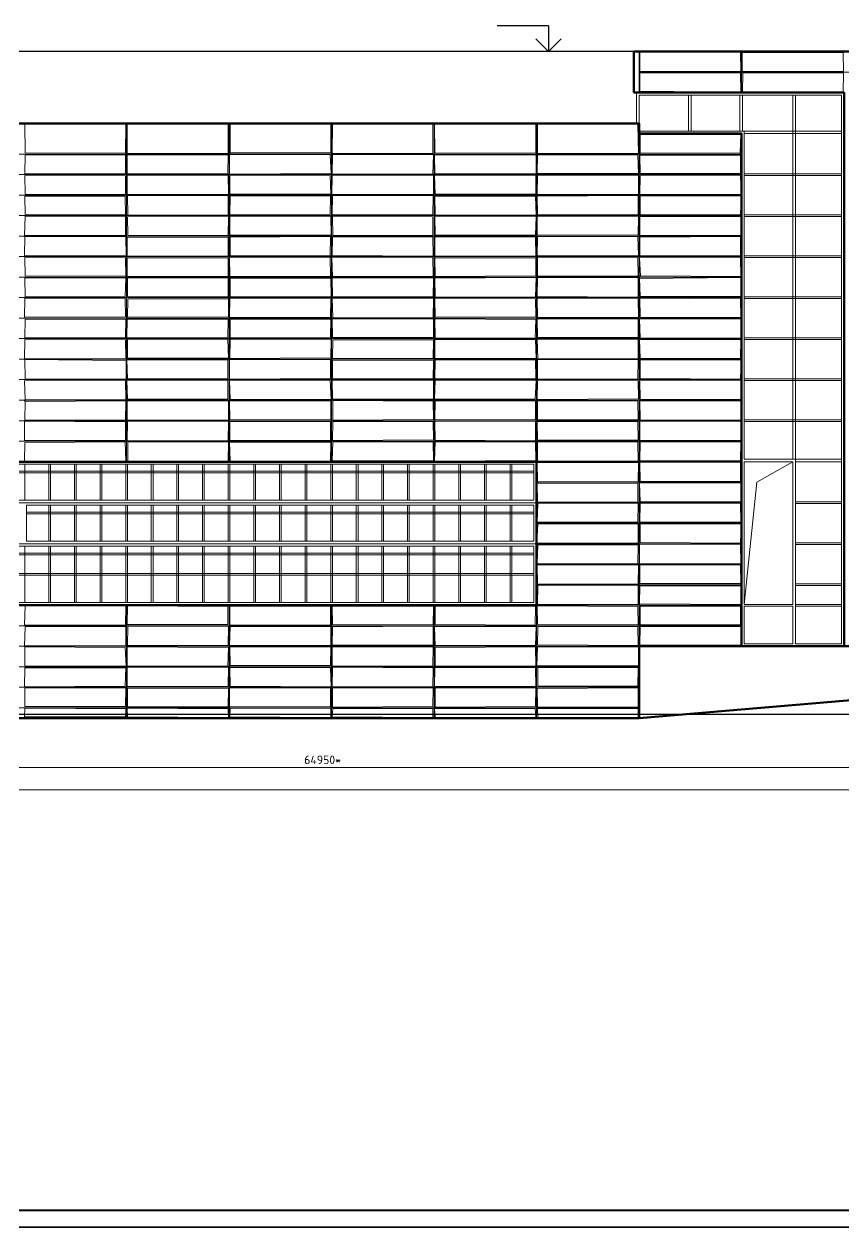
# Model space of a CAD drawing. Extents: x -50000 to 1632000, y -47600 to 308800.
# Drawn here: x 486813 to 534782, y 189500 to 260400 of the extents above; entities that cross this region are included whole.
import ezdxf

# ---------------------------------------------------------------- set-up
doc = ezdxf.new("R2010")
doc.units = 0
doc.header["$MEASUREMENT"] = 0
doc.layers.get('Defpoints').update_dxf_attribs({"color": 6})
doc.layers.add('1', color=7, linetype='Continuous')
doc.styles.get("Standard").update_dxf_attribs({"font": 'isocpeur.ttf'})
doc.dimstyles.get("Standard").update_dxf_attribs({"dimscale": 200, "dimtxt": 2.5, "dimasz": 1.5, "dimexe": 1.5, "dimexo": 5, "dimgap": 1, "dimtad": 1, "dimtoh": 1, "dimdec": 0, "dimrnd": 10, "dimzin": 0, "dimtxsty": 'Standard', "dimblk": 'OBLIQUE', "dimcen": 1, "dimdle": 1.5, "dimclrd": 256, "dimclre": 256, "dimclrt": 256, "dimadec": 0, "dimazin": 0, "dimtfac": 1, "dimtdec": 0, "dimtix": 1, "dimtmove": 0, "dimatfit": 3, "dimldrblk": 'NONE', "dimfxl": 1, "dimtolj": 1, "dimtzin": 0, "dimlwd": 18, "dimlwe": 18, "dimarcsym": 1})

# ---------------------------------------------------------------- blocks, each defined once
blk = doc.blocks.new('_Oblique')
at = {"color": 0, "linetype": 'ByBlock', "lineweight": -2}
blk.add_line((-0.5, -0.5), (0.5, 0.5), dxfattribs=at)
blk = doc.blocks.new('*D33')
at = {"layer": '1', "linetype": 'Continuous', "lineweight": 18, "transparency": 16777216}
blk.add_line((471500, 216900), (537050, 216900), dxfattribs=at)
at = {"layer": 'Defpoints', "color": 0, "linetype": 'Continuous', "transparency": 16777216}
for p in [(471800, 220000), (536750, 220000), (536750, 216900)]:
    blk.add_point(p, dxfattribs=at)
at = {"layer": '1', "linetype": 'Continuous', "lineweight": 18, "transparency": 16777216, "xscale": 300, "yscale": 300, "zscale": 300, "rotation": 180}
blk.add_blockref('_Oblique', (471800, 216900), dxfattribs=at)
at = {"layer": '1', "linetype": 'Continuous', "lineweight": 18, "transparency": 16777216, "xscale": 300, "yscale": 300, "zscale": 300}
blk.add_blockref('_Oblique', (536750, 216900), dxfattribs=at)
at = {"layer": '1', "linetype": 'Continuous', "lineweight": 18, "transparency": 16777216, "insert": (504275, 217350), "char_height": 500, "attachment_point": 5}
blk.add_mtext('\\A1;64950*', dxfattribs=at)
blk = doc.blocks.new('_None')
blk = doc.blocks.new('*D34')
at = {"layer": '1', "linetype": 'Continuous', "lineweight": 18, "transparency": 16777216}
blk.add_line((471500, 215600), (606050, 215600), dxfattribs=at)
at = {"layer": 'Defpoints', "color": 0, "linetype": 'Continuous', "transparency": 16777216}
for p in [(471800, 220000), (605750, 220000), (605750, 215600)]:
    blk.add_point(p, dxfattribs=at)
at = {"layer": '1', "linetype": 'Continuous', "lineweight": 18, "transparency": 16777216, "xscale": 300, "yscale": 300, "zscale": 300, "rotation": 180}
blk.add_blockref('_Oblique', (471800, 215600), dxfattribs=at)
at = {"layer": '1', "linetype": 'Continuous', "lineweight": 18, "transparency": 16777216, "xscale": 300, "yscale": 300, "zscale": 300}
blk.add_blockref('_Oblique', (605750, 215600), dxfattribs=at)
at = {"layer": '1', "linetype": 'Continuous', "lineweight": 18, "transparency": 16777216, "insert": (538775, 216050), "char_height": 500, "attachment_point": 5}
blk.add_mtext('\\A1;133950*', dxfattribs=at)

msp = doc.modelspace()

# ---------------------------------------------------------------- linework, layer by layer
at = {"layer": '1', "linetype": 'Continuous'}
for p, q in [((517500, 260300), (514500, 260300)), ((517500, 260300), (517500, 258800)), ((517500, 258800), (516750, 259550)), ((518250, 259550), (517500, 258800)), ((519500, 258800), (516500, 258800))]:
    msp.add_line(p, q, dxfattribs=at)
at = {"layer": '1', "color": 8, "linetype": 'Continuous', "lineweight": 13}
for p, q in [((522800, 258800), (522800, 256400)), ((528800, 256400), (528800, 258800)), ((553550, 257600), (522800, 257600)), ((492800, 234800), (492800, 254600)), ((498800, 234800), (498800, 254600)), ((504800, 234800), (504800, 254600)), ((510800, 234800), (510800, 254600)), ((516800, 219800), (516800, 254600)), ((522800, 224000), (522800, 254000)), ((528800, 252800), (474800, 252800)), ((528800, 251600), (474800, 251600)), ((528800, 250400), (471500, 250400)), ((528800, 249200), (471500, 249200)), ((528800, 248000), (471500, 248000)), ((528800, 246800), (471500, 246800)), ((528800, 245600), (471500, 245600)), ((528800, 244400), (471500, 244400)), ((528800, 243200), (471500, 243200)), ((528800, 242000), (471500, 242000)), ((528800, 240800), (471500, 240800)), ((528800, 239600), (471500, 239600)), ((528800, 238400), (471500, 238400)), ((528800, 237200), (471500, 237200)), ((528800, 236000), (471500, 236000)), ((528800, 234800), (516800, 234800)), ((516800, 233600), (528800, 233600)), ((528800, 232400), (516800, 232400)), ((528800, 231200), (516800, 231200)), ((528800, 230000), (516800, 230000)), ((528800, 228800), (516800, 228800)), ((528800, 227600), (516800, 227600)), ((492800, 219800), (492800, 226400)), ((498800, 219800), (498800, 226400)), ((504800, 219800), (504800, 226400)), ((510800, 219800), (510800, 226400)), ((528800, 226400), (516800, 226400)), ((528800, 225200), (480800, 225200)), ((522800, 224000), (480800, 224000)), ((522800, 222800), (480800, 222800)), ((522800, 221600), (480800, 221600)), ((522800, 220400), (480800, 220400))]:
    msp.add_line(p, q, dxfattribs=at)
at = {"layer": '1', "color": 8, "linetype": 'Continuous', "lineweight": 9}
for p, q in [((522843.4, 257640.9), (522854.4, 258755.6)), ((522854.4, 258755.6), (528743, 258759.9)), ((528759.1, 257645.5), (528743, 258759.9)), ((528829.6, 258750.8), (534748, 258755.4)), ((528833.8, 257660.1), (528829.6, 258750.8)), ((534762.8, 257625.2), (534748, 258755.4)), ((522843.4, 257640.9), (528759.1, 257645.5)), ((522849.2, 256474.2), (522851.1, 257538.1)), ((522851.1, 257538.1), (528742.9, 257565.1)), ((528747, 256434.1), (528742.9, 257565.1)), ((528833.8, 257660.1), (534762.8, 257625.2)), ((528850.1, 256445.7), (528871.2, 257551.4)), ((528871.2, 257551.4), (534763.6, 257528.2)), ((534744.8, 256452.4), (534763.6, 257528.2)), ((522849.2, 256474.2), (528747, 256434.1)), ((528850.1, 256445.7), (534744.8, 256452.4)), ((486841.6, 254564.6), (492755.3, 254560.3)), ((486873.4, 252865.9), (486841.6, 254564.6)), ((492748.2, 252859.9), (492755.3, 254560.3)), ((492835.5, 252837), (492839.6, 254568.6)), ((492839.6, 254568.6), (498750.4, 254526.1)), ((498870.3, 252872.4), (498874.1, 254552.1)), ((498874.1, 254552.1), (504760.4, 254535.7)), ((504755, 252865.5), (504760.4, 254535.7)), ((504832, 252843.9), (504846.5, 254545)), ((504846.5, 254545), (510738.3, 254533.2)), ((510725, 252850.3), (510738.3, 254533.2)), ((510829.4, 254546.9), (516756.2, 254538.2)), ((510850.3, 252849.8), (510829.4, 254546.9)), ((516763.2, 252869.8), (516756.2, 254538.2)), ((516850.1, 254554.6), (522728.6, 254525.8)), ((516852.5, 252839.6), (516850.1, 254554.6)), ((522800, 254600), (522728.6, 254525.8)), ((498753.1, 252855), (498750.4, 254526.1)), ((522768.6, 252830.1), (522728.6, 254525.8)), ((522866.5, 252855), (522869.4, 253950.7)), ((522869.4, 253950.7), (528751.7, 253944.4)), ((528727.2, 252873), (528751.7, 253944.4)), ((486850.9, 251654.1), (486868.8, 252756.2)), ((486868.8, 252756.2), (492739.1, 252752.5)), ((486873.4, 252865.9), (492748.2, 252859.9)), ((492739.3, 251672.2), (492739.1, 252752.5)), ((492832.1, 251669.3), (492834.2, 252753.6)), ((492834.2, 252753.6), (498751, 252766)), ((492835.5, 252837), (498753.1, 252855)), ((498738, 251653.1), (498751, 252766)), ((498800, 252800), (498870.3, 252872.4)), ((498829.7, 252771.6), (504726.7, 252748.8)), ((498835.4, 251629.5), (498829.7, 252771.6)), ((498870.3, 252872.4), (504755, 252865.5)), ((504771.4, 251656.9), (504726.7, 252748.8)), ((504832, 252843.9), (510725, 252850.3)), ((504842.8, 251634.4), (504860.1, 252768)), ((504860.1, 252768), (510761.6, 252763.1)), ((510727.2, 251631.4), (510761.6, 252763.1)), ((510830.7, 252738.1), (516768.7, 252751.3)), ((510848, 251646.7), (510830.7, 252738.1)), ((510850.3, 252849.8), (516763.2, 252869.8)), ((516767.7, 251653.4), (516768.7, 252751.3)), ((516826.3, 251657.1), (516849.7, 252764.2)), ((516849.7, 252764.2), (522733.5, 252730.6)), ((516852.5, 252839.6), (522768.6, 252830.1)), ((522769.5, 251672.4), (522733.5, 252730.6)), ((522848.3, 252739.3), (528740, 252743.5)), ((522868.4, 251658.1), (522848.3, 252739.3)), ((522866.5, 252855), (528727.2, 252873)), ((528800, 252800), (528727.2, 252873)), ((528734.5, 251672.6), (528740, 252743.5)), ((486850.9, 251654.1), (492739.3, 251672.2)), ((486853.2, 251540.5), (492745.6, 251537.5)), ((486867.3, 250458), (486853.2, 251540.5)), ((492738.6, 250439.7), (492745.6, 251537.5)), ((492832.1, 251669.3), (498738, 251653.1)), ((492836.8, 251548), (498748.5, 251571.8)), ((492837.1, 250461.3), (492836.8, 251548)), ((498771.2, 250441.8), (498748.5, 251571.8)), ((498835.4, 251629.5), (504771.4, 251656.9)), ((498843.5, 251537), (504726.6, 251552.1)), ((498846.1, 250462.7), (498843.5, 251537)), ((504761.7, 250450.7), (504726.6, 251552.1)), ((504825.7, 250428.7), (504842.9, 251540.9)), ((504842.8, 251634.4), (510727.2, 251631.4)), ((504842.9, 251540.9), (510770, 251567)), ((510770.5, 250444.2), (510770, 251567)), ((510831.7, 251539.6), (516758.9, 251559.3)), ((510870.6, 250452.6), (510831.7, 251539.6)), ((510848, 251646.7), (516767.7, 251653.4)), ((516761.1, 250447.2), (516758.9, 251559.3)), ((516826.3, 251657.1), (522769.5, 251672.4)), ((516833.7, 250464.1), (516857.1, 251556.6)), ((516857.1, 251556.6), (522773.3, 251564.5)), ((522771.4, 250432.8), (522773.3, 251564.5)), ((522835.8, 250434.7), (522861.4, 251543.4)), ((522861.4, 251543.4), (528734, 251537.2)), ((522868.4, 251658.1), (528734.5, 251672.6)), ((528771.8, 250431.8), (528734, 251537.2)), ((486838.5, 250332.1), (492729.7, 250347.3)), ((486861.3, 249272.7), (486838.5, 250332.1)), ((486867.3, 250458), (492738.6, 250439.7)), ((492749.3, 249248.6), (492729.7, 250347.3)), ((492837.1, 250461.3), (498771.2, 250441.8)), ((492863.2, 250368.7), (498743.2, 250368.3)), ((492873.2, 249232), (492863.2, 250368.7)), ((498740, 249244.1), (498743.2, 250368.3)), ((498845, 249249.2), (498857.7, 250339.1)), ((498846.1, 250462.7), (504761.7, 250450.7)), ((498857.7, 250339.1), (504748.9, 250357.8)), ((504728.1, 249256.7), (504748.9, 250357.8)), ((504825.7, 250428.7), (510770.5, 250444.2)), ((504845.6, 249254.6), (504860, 250372.3)), ((504860, 250372.3), (510739, 250359.6)), ((510732.6, 249253.1), (510739, 250359.6)), ((510839.6, 250337.9), (516734.6, 250334)), ((510859.2, 249238.5), (510839.6, 250337.9)), ((510870.6, 250452.6), (516761.1, 250447.2)), ((516767.9, 249225), (516734.6, 250334)), ((516828.3, 250346.3), (522750.8, 250369.8)), ((516846.6, 249274), (516828.3, 250346.3)), ((516833.7, 250464.1), (522771.4, 250432.8)), ((522740.4, 249241.8), (522750.8, 250369.8)), ((522835.8, 250434.7), (528771.8, 250431.8)), ((522854.9, 249248.5), (522867.6, 250338.9)), ((522867.6, 250338.9), (528767.5, 250357.2)), ((528746.7, 249245.2), (528767.5, 250357.2)), ((486830, 248038.9), (486864.2, 249169.8)), ((486861.3, 249272.7), (492749.3, 249248.6)), ((486864.2, 249169.8), (492746.4, 249146.1)), ((492748.3, 248059.3), (492746.4, 249146.1)), ((492855.4, 249131.8), (498764.9, 249152.4)), ((492867.2, 248050.7), (492855.4, 249131.8)), ((492873.2, 249232), (498740, 249244.1)), ((498741.1, 248034.1), (498764.9, 249152.4)), ((498840.4, 248056.6), (498843.8, 249161.3)), ((498843.8, 249161.3), (504760.5, 249151.6)), ((498845, 249249.2), (504728.1, 249256.7)), ((504769.3, 248051.7), (504760.5, 249151.6)), ((504845.6, 249254.6), (510732.6, 249253.1)), ((504848.8, 249166.8), (510727.8, 249130.8)), ((504868.2, 248034.4), (504848.8, 249166.8)), ((510733.8, 248049.1), (510727.8, 249130.8)), ((510839.3, 249160.9), (516771.4, 249146.6)), ((510868, 248055.9), (510839.3, 249160.9)), ((510859.2, 249238.5), (516767.9, 249225)), ((516746.4, 248049.4), (516771.4, 249146.6)), ((516829.7, 249160.1), (522772.5, 249159.2)), ((516836, 248071.2), (516829.7, 249160.1)), ((516846.6, 249274), (522740.4, 249241.8)), ((522740.7, 248049.8), (522772.5, 249159.2)), ((522838.7, 248062), (522848.4, 249157.8)), ((522848.4, 249157.8), (528747, 249143.3)), ((522854.9, 249248.5), (528746.7, 249245.2)), ((528769.9, 248036.5), (528747, 249143.3)), ((486826.2, 246869.3), (486838.7, 247974.8)), ((486830, 248038.9), (492748.3, 248059.3)), ((486838.7, 247974.8), (492765, 247960.8)), ((492770, 246841.9), (492765, 247960.8)), ((492829.9, 246843.8), (492841.9, 247929.1)), ((492841.9, 247929.1), (498756.3, 247946.8)), ((492867.2, 248050.7), (498741.1, 248034.1)), ((498756.7, 246832.3), (498756.3, 247946.8)), ((498840.4, 248056.6), (504769.3, 248051.7)), ((498857.9, 246844.6), (498867.3, 247937.4)), ((498867.3, 247937.4), (504742.1, 247968.3)), ((504728.4, 246873.4), (504742.1, 247968.3)), ((504842.4, 246873), (504862.8, 247945.9)), ((504862.8, 247945.9), (510728.1, 247950)), ((504868.2, 248034.4), (510733.8, 248049.1)), ((510751.6, 246831), (510728.1, 247950)), ((510847, 247960.4), (516730.5, 247938.8)), ((510848, 246827.4), (510847, 247960.4)), ((510868, 248055.9), (516746.4, 248049.4)), ((516763.8, 246849.1), (516730.5, 247938.8)), ((516836, 248071.2), (522740.7, 248049.8)), ((516838.5, 246853.2), (516855.1, 247956.4)), ((516855.1, 247956.4), (522725.7, 247969.4)), ((522757.5, 246861.7), (522725.7, 247969.4)), ((522837.7, 247944.5), (528743.3, 247968.4)), ((522845.8, 246850.6), (522837.7, 247944.5)), ((522838.7, 248062), (528769.9, 248036.5)), ((528730.6, 246865.3), (528743.3, 247968.4)), ((486826.2, 246869.3), (492770, 246841.9)), ((486840, 246758.4), (492732.1, 246729.4)), ((486863, 245674.9), (486840, 246758.4)), ((492829.9, 246843.8), (498756.7, 246832.3)), ((492829.9, 245661), (492838.7, 246735.5)), ((492838.7, 246735.5), (498748.6, 246725)), ((498836, 246745.8), (504727.6, 246727.3)), ((498838.8, 245629.4), (498836, 246745.8)), ((498857.9, 246844.6), (504728.4, 246873.4)), ((504800, 246800), (504727.6, 246727.3)), ((504800, 246800), (504728.4, 246873.4)), ((504825.4, 246729.6), (510727.9, 246770.9)), ((504842.4, 246873), (510751.6, 246831)), ((510752.7, 245634.6), (510727.9, 246770.9)), ((510848, 246827.4), (516763.8, 246849.1)), ((516838.5, 246853.2), (522757.5, 246861.7)), ((516845.5, 246742.9), (522732.4, 246762.5)), ((516861, 245659.8), (516845.5, 246742.9)), ((522741.8, 245652.8), (522732.4, 246762.5)), ((522825.9, 246733.7), (528728.5, 246744.6)), ((522874.9, 245672.4), (522825.9, 246733.7)), ((522845.8, 246850.6), (528730.6, 246865.3)), ((528758.8, 245645.9), (528728.5, 246744.6)), ((492766.5, 245647.4), (492732.1, 246729.4)), ((498739.9, 245627.7), (498748.6, 246725)), ((504736.4, 245632.7), (504727.6, 246727.3)), ((504865.4, 245629.6), (504825.4, 246729.6)), ((510844.3, 246731.4), (516762.4, 246728.2)), ((510857.6, 245636.8), (510844.3, 246731.4)), ((516763.4, 245670.6), (516762.4, 246728.2)), ((486851.6, 245565.4), (492755.2, 245559.6)), ((486872.5, 244445.9), (486851.6, 245565.4)), ((486863, 245674.9), (492766.5, 245647.4)), ((492727.6, 244466), (492755.2, 245559.6)), ((492829.9, 245661), (498739.9, 245627.7)), ((492864.5, 245541.2), (498751.3, 245554.1)), ((492866.9, 244462.1), (492864.5, 245541.2)), ((498752, 244452.5), (498751.3, 245554.1)), ((498838.8, 245629.4), (504736.4, 245632.7)), ((498861.6, 245543.5), (504751.3, 245531.7)), ((498864.8, 244474.1), (498861.6, 245543.5)), ((504770.1, 244451.4), (504751.3, 245531.7)), ((504840, 245554.3), (510765.4, 245548.2)), ((504861.5, 244469.3), (504840, 245554.3)), ((504865.4, 245629.6), (510752.7, 245634.6)), ((510752.6, 244454.2), (510765.4, 245548.2)), ((510839.9, 245543.9), (516773.3, 245572)), ((510872.1, 244429.4), (510839.9, 245543.9)), ((510857.6, 245636.8), (516763.4, 245670.6)), ((516733.7, 244451.9), (516773.3, 245572)), ((516830.4, 244474.3), (516861.7, 245571.3)), ((516861, 245659.8), (522741.8, 245652.8)), ((516861.7, 245571.3), (522740.2, 245559.7)), ((522738.4, 244425.2), (522740.2, 245559.7)), ((522800, 245600), (522874.9, 245672.4)), ((522829.9, 245526.6), (528761.4, 245569.4)), ((522855.6, 244456.9), (522829.9, 245526.6)), ((522874.9, 245672.4), (528758.8, 245645.9)), ((528746.9, 244471.4), (528761.4, 245569.4)), ((486828.6, 243249.4), (486850.4, 244363.1)), ((486850.4, 244363.1), (492725.7, 244364.9)), ((486872.5, 244445.9), (492727.6, 244466)), ((492744.2, 243271.2), (492725.7, 244364.9)), ((492853.8, 243248.5), (492870.7, 244338)), ((492866.9, 244462.1), (498752, 244452.5)), ((492870.7, 244338), (498772.6, 244330.4)), ((498770.1, 243273.4), (498772.6, 244330.4)), ((498834.7, 243258.8), (498842.2, 244360.2)), ((498842.2, 244360.2), (504754, 244336.1)), ((498864.8, 244474.1), (504770.1, 244451.4)), ((504739, 243246.1), (504754, 244336.1)), ((504842.7, 244363.9), (510759.3, 244359.2)), ((504866.1, 243246.6), (504842.7, 244363.9)), ((504861.5, 244469.3), (510752.6, 244454.2)), ((510754.7, 243227), (510759.3, 244359.2)), ((510854.8, 244358.1), (516747.5, 244327.6)), ((510858.2, 243264.6), (510854.8, 244358.1)), ((510872.1, 244429.4), (516733.7, 244451.9)), ((516748.8, 243267.5), (516747.5, 244327.6)), ((516830.4, 244474.3), (522738.4, 244425.2)), ((516834.5, 244369.3), (522740.8, 244350.2)), ((516848.9, 243244.3), (516834.5, 244369.3)), ((522766.8, 243239.9), (522740.8, 244350.2)), ((522843.6, 244369.6), (528737.6, 244337.3)), ((522855.6, 243262), (522843.6, 244369.6)), ((522855.6, 244456.9), (528746.9, 244471.4)), ((528754.2, 243241.7), (528737.6, 244337.3)), ((486828.6, 243249.4), (492744.2, 243271.2)), ((492853.8, 243248.5), (498770.1, 243273.4)), ((498834.7, 243258.8), (504739, 243246.1)), ((504866.1, 243246.6), (510754.7, 243227)), ((510858.2, 243264.6), (516748.8, 243267.5)), ((516848.9, 243244.3), (522766.8, 243239.9)), ((522855.6, 243262), (528754.2, 243241.7)), ((486846.8, 242057.3), (486858.4, 243141.3)), ((486858.4, 243141.3), (492752.8, 243126.5)), ((492740.4, 242049), (492752.8, 243126.5)), ((492827.7, 242058.8), (492833.5, 243136.3)), ((492833.5, 243136.3), (498753, 243144.2)), ((498736.9, 242054.4), (498753, 243144.2)), ((498873.5, 243136.6), (498862.8, 242044)), ((498873.5, 243136.6), (504756.8, 243131)), ((504731, 242071.3), (504756.8, 243131)), ((504829.3, 243160.7), (510771.8, 243138.3)), ((504849.4, 242070.4), (504829.3, 243160.7)), ((510764.9, 242068.1), (510771.8, 243138.3)), ((510836.6, 243162), (516754.1, 243128.4)), ((510872.2, 242045.8), (510836.6, 243162)), ((516727.2, 242037), (516754.1, 243128.4)), ((516840.5, 243147.3), (522743.2, 243150)), ((516850.4, 242067), (516840.5, 243147.3)), ((522743.9, 242073.2), (522743.2, 243150)), ((522826, 243135.1), (528758.4, 243150.7)), ((522869.7, 242056.2), (522826, 243135.1)), ((528770.5, 242026.9), (528758.4, 243150.7)), ((486827.4, 240825.7), (486840.9, 241951.1)), ((486840.9, 241951.1), (492731.9, 241940.4)), ((486846.8, 242057.3), (492740.4, 242049)), ((492751.3, 240833.5), (492731.9, 241940.4)), ((492827.7, 242058.8), (498736.9, 242054.4)), ((492847.8, 241945.7), (498726.4, 241966.8)), ((492850.1, 240859.1), (492847.8, 241945.7)), ((498765.1, 240853.6), (498726.4, 241966.8)), ((498855.9, 240837.7), (498870.5, 241962)), ((498862.8, 242044), (504731, 242071.3)), ((498870.5, 241962), (504774.7, 241951.5)), ((504764.1, 240868.6), (504774.7, 241951.5)), ((504849.4, 242070.4), (510764.9, 242068.1)), ((504857.4, 240855.2), (504866.3, 241938.2)), ((504866.3, 241938.2), (510767.8, 241933.5)), ((510756.8, 240840.7), (510767.8, 241933.5)), ((510839.7, 240861.6), (510843.4, 241943.3)), ((510843.4, 241943.3), (516729.2, 241959.6)), ((510872.2, 242045.8), (516727.2, 242037)), ((516769, 240834.8), (516729.2, 241959.6)), ((516845.1, 241964.7), (522738.4, 241942.3)), ((516866.1, 240827.3), (516845.1, 241964.7)), ((516850.4, 242067), (522743.9, 242073.2)), ((522755.6, 240838.3), (522738.4, 241942.3)), ((522826.6, 241941.5), (528758.3, 241947.5)), ((522861, 240830.7), (522826.6, 241941.5)), ((522869.7, 242056.2), (528770.5, 242026.9)), ((528729.6, 240843), (528758.3, 241947.5)), ((486827.4, 240825.7), (492751.3, 240833.5)), ((486849.9, 240774.9), (492774.9, 240726.1)), ((486869.9, 239641.5), (486849.9, 240774.9)), ((492772.2, 239625.7), (492774.9, 240726.1)), ((492827.9, 240764), (498727.2, 240758)), ((492854.2, 239669.2), (492827.9, 240764)), ((492850.1, 240859.1), (498765.1, 240853.6)), ((498725, 239652.8), (498727.2, 240758)), ((498826.5, 240752.1), (504740.5, 240774.7)), ((498831.2, 239632.4), (498826.5, 240752.1)), ((498855.9, 240837.7), (504764.1, 240868.6)), ((504740.5, 239672.1), (504740.5, 240774.7)), ((504856.5, 240743.5), (510766.2, 240725.3)), ((504862.3, 239669.4), (504856.5, 240743.5)), ((504857.4, 240855.2), (510756.8, 240840.7)), ((510749.3, 239640.2), (510766.2, 240725.3)), ((510839.7, 240861.6), (516769, 240834.8)), ((510848.6, 239641.5), (510867.9, 240751.5)), ((510867.9, 240751.5), (516738.3, 240758.4)), ((516764.6, 239659.4), (516738.3, 240758.4)), ((516846.4, 240774.4), (522747.7, 240774.1)), ((516861.6, 239628), (516846.4, 240774.4)), ((516866.1, 240827.3), (522755.6, 240838.3)), ((522728, 239652.4), (522747.7, 240774.1)), ((522859.1, 240768.3), (528769.6, 240743.5)), ((522865, 239661.7), (522859.1, 240768.3)), ((522861, 240830.7), (528729.6, 240843)), ((528742.2, 239627.1), (528769.6, 240743.5)), ((492854.2, 239669.2), (498725, 239652.8)), ((498831.2, 239632.4), (504740.5, 239672.1)), ((504862.3, 239669.4), (510749.3, 239640.2)), ((510848.6, 239641.5), (516764.6, 239659.4)), ((516861.6, 239628), (522728, 239652.4)), ((522865, 239661.7), (528742.2, 239627.1)), ((486825.8, 239525.8), (492736, 239554.3)), ((486862.9, 238441.8), (486825.8, 239525.8)), ((486869.9, 239641.5), (492772.2, 239625.7)), ((492754.9, 238427.5), (492736, 239554.3)), ((492825.9, 239571.5), (498730.6, 239569.8)), ((492860.4, 238457.2), (492825.9, 239571.5)), ((498735.5, 238455.9), (498730.6, 239569.8)), ((498835.6, 239546.7), (504727, 239569.3)), ((498869.8, 238449.8), (498835.6, 239546.7)), ((504774.5, 238441.9), (504727, 239569.3)), ((504843.3, 239570.8), (510760.3, 239559.8)), ((504852.2, 238452.8), (504843.3, 239570.8)), ((510764, 238458.2), (510760.3, 239559.8)), ((510835.3, 238448.9), (510858.4, 239566.5)), ((510858.4, 239566.5), (516773, 239543.4)), ((516725.2, 238453.2), (516773, 239543.4)), ((516838.3, 238437.4), (516858, 239554.4)), ((516858, 239554.4), (522740.8, 239534.6)), ((522771.7, 238468.3), (522740.8, 239534.6)), ((522845.4, 239528), (528772.5, 239553)), ((522857.2, 238463.6), (522845.4, 239528)), ((528751.7, 238437.3), (528772.5, 239553)), ((486800, 238400), (486871.6, 238327.8)), ((486850.7, 237229), (486871.6, 238327.8)), ((486862.9, 238441.8), (492754.9, 238427.5)), ((486871.6, 238327.8), (492751.5, 238369)), ((492738.9, 237227.1), (492751.5, 238369)), ((492828.6, 238370.2), (498759.7, 238355.4)), ((492843.3, 237250), (492828.6, 238370.2)), ((492860.4, 238457.2), (498735.5, 238455.9)), ((498768.8, 237234), (498759.7, 238355.4)), ((498831.9, 238361), (504768.4, 238348.1)), ((498846.3, 237258.7), (498831.9, 238361)), ((498869.8, 238449.8), (504774.5, 238441.9)), ((504766.8, 237269.2), (504768.4, 238348.1)), ((504852.2, 238452.8), (510764, 238458.2)), ((504869.7, 238372.2), (510746.8, 238332.8)), ((504869.8, 237236.7), (504869.7, 238372.2)), ((510766.2, 237260.5), (510746.8, 238332.8)), ((510835.3, 238448.9), (516725.2, 238453.2)), ((510838.2, 237261), (510861.1, 238365.3)), ((510861.1, 238365.3), (516736.2, 238335.4)), ((516733.1, 237245), (516736.2, 238335.4)), ((516838.3, 238437.4), (522771.7, 238468.3)), ((516854.6, 238365.8), (522730.7, 238335.6)), ((516856.5, 237242.6), (516854.6, 238365.8)), ((522754.5, 237253.6), (522730.7, 238335.6)), ((522853.9, 238366.9), (528771.9, 238351.9)), ((522871.2, 237256.5), (522853.9, 238366.9)), ((522857.2, 238463.6), (528751.7, 238437.3)), ((528769.8, 237226.2), (528771.9, 238351.9)), ((486825, 236044.3), (486837.8, 237161.6)), ((486837.8, 237161.6), (492746.7, 237137)), ((486850.7, 237229), (492738.9, 237227.1)), ((492744.3, 236050.8), (492746.7, 237137)), ((492843.3, 237250), (498768.8, 237234)), ((492843.5, 236025.1), (492864.7, 237173.9)), ((492864.7, 237173.9), (498772.3, 237170.8)), ((498754.4, 236026.6), (498772.3, 237170.8)), ((498838, 237161.1), (504744.8, 237128.6)), ((498848.8, 236046.3), (498838, 237161.1)), ((498846.3, 237258.7), (504766.8, 237269.2)), ((504732.5, 236037.6), (504744.8, 237128.6)), ((504850.3, 236030), (504869.5, 237143.6)), ((504869.5, 237143.6), (510749, 237138.8)), ((504869.8, 237236.7), (510766.2, 237260.5)), ((510770.3, 236073.7), (510749, 237138.8)), ((510838.2, 237261), (516733.1, 237245)), ((510855.1, 237142.2), (516730.6, 237173.8)), ((510867.2, 236057.3), (510855.1, 237142.2)), ((516729.8, 236027.1), (516730.6, 237173.8)), ((516826.9, 237140.5), (522734.1, 237148.3)), ((516855.3, 236066.7), (516826.9, 237140.5)), ((516856.5, 237242.6), (522754.5, 237253.6)), ((522753.3, 236056.8), (522734.1, 237148.3)), ((522844.8, 237161.9), (528773.3, 237157.4)), ((522845, 236039.9), (522844.8, 237161.9)), ((522871.2, 237256.5), (528769.8, 237226.2)), ((528770.8, 236065.1), (528773.3, 237157.4)), ((486825, 236044.3), (492744.3, 236050.8)), ((486835, 234846.3), (486851.9, 235929)), ((486851.9, 235929), (492727.5, 235963.7)), ((492767.8, 234828.5), (492727.5, 235963.7)), ((492843.5, 236025.1), (498754.4, 236026.6)), ((492867.7, 235963.2), (498774.1, 235938.8)), ((492870.1, 234837.9), (492867.7, 235963.2)), ((498744.3, 234840.7), (498774.1, 235938.8)), ((498830, 235941.2), (504760, 235933.2)), ((498871.2, 234848), (498830, 235941.2)), ((498848.8, 236046.3), (504732.5, 236037.6)), ((504735.3, 234825.2), (504760, 235933.2)), ((504838.3, 234868.9), (504866.8, 235951.4)), ((504850.3, 236030), (510770.3, 236073.7)), ((504866.8, 235951.4), (510739.5, 235962.8)), ((510772.9, 234848.3), (510739.5, 235962.8)), ((510825.5, 234827.2), (510867.7, 235955.7)), ((510867.2, 236057.3), (516729.8, 236027.1)), ((510867.7, 235955.7), (516735.9, 235943.6)), ((516753.8, 234869.3), (516735.9, 235943.6)), ((516855.3, 236066.7), (522753.3, 236056.8)), ((516856.1, 235954.5), (522736.5, 235946.5)), ((516857.5, 234857.6), (516856.1, 235954.5)), ((522746.6, 234836.1), (522736.5, 235946.5)), ((522845, 236039.9), (528770.8, 236065.1)), ((522851.6, 234846.3), (522869.8, 235971.1)), ((522869.8, 235971.1), (528748.5, 235954.8)), ((528746.2, 234845.7), (528748.5, 235954.8)), ((486835, 234846.3), (492767.8, 234828.5)), ((492870.1, 234837.9), (498744.3, 234840.7)), ((498871.2, 234848), (504735.3, 234825.2)), ((504838.3, 234868.9), (510772.9, 234848.3)), ((510825.5, 234827.2), (516753.8, 234869.3)), ((522771.4, 234761.9), (516842.7, 234744.3)), ((516842.7, 234744.3), (516849.7, 233636.3)), ((516857.5, 234857.6), (522746.6, 234836.1)), ((522739.8, 233629.3), (522771.4, 234761.9)), ((522844.6, 234774.7), (528745, 234769.2)), ((522870.2, 233649.7), (522844.6, 234774.7)), ((522851.6, 234846.3), (528746.2, 234845.7)), ((528740, 233664.7), (528745, 234769.2)), ((516827.1, 233528.7), (522727.9, 233540.2)), ((516852.5, 232456.7), (516827.1, 233528.7)), ((516849.7, 233636.3), (522739.8, 233629.3)), ((522733.5, 232433.3), (522727.9, 233540.2)), ((522830.5, 233570.8), (528755.8, 233570.2)), ((522866.2, 232446.2), (522830.5, 233570.8)), ((522870.2, 233649.7), (528740, 233664.7)), ((528773.7, 232454.1), (528755.8, 233570.2)), ((516832.7, 231255.4), (516873.1, 232374.6)), ((516852.5, 232456.7), (522733.5, 232433.3)), ((516873.1, 232374.6), (522751, 232344.9)), ((522728.1, 231264.8), (522751, 232344.9)), ((522838.6, 231257.5), (522868.9, 232370.4)), ((522866.2, 232446.2), (528773.7, 232454.1)), ((522868.9, 232370.4), (528735.9, 232354.9)), ((528754, 231260.6), (528735.9, 232354.9)), ((516825.6, 230044.1), (516870.3, 231164.7)), ((516832.7, 231255.4), (522728.1, 231264.8)), ((516870.3, 231164.7), (522746.1, 231158.4)), ((522755.1, 230039.9), (522746.1, 231158.4)), ((522838.6, 231257.5), (528754, 231260.6)), ((522857.7, 230068.8), (522868.9, 231154)), ((522868.9, 231154), (528772.5, 231166.8)), ((528736.5, 230031.2), (528772.5, 231166.8)), ((516825.6, 230044.1), (522755.1, 230039.9)), ((516827.7, 228830.3), (516871.4, 229940.8)), ((516871.4, 229940.8), (522744, 229940.1)), ((522732.2, 228844.7), (522744, 229940.1)), ((522830.3, 228828.5), (522834.6, 229970.6)), ((522834.6, 229970.6), (528728.2, 229974.7)), ((522857.7, 230068.8), (528736.5, 230031.2)), ((528762.9, 228837.3), (528728.2, 229974.7)), ((516827.7, 228830.3), (522732.2, 228844.7)), ((516844.8, 228766.3), (522771.9, 228771.5)), ((516863.1, 227640.8), (516844.8, 228766.3)), ((522753.4, 227626.7), (522771.9, 228771.5)), ((522830.3, 228828.5), (528762.9, 228837.3)), ((522846.6, 228768.3), (528740.8, 228747.7)), ((522852.6, 227671.9), (522846.6, 228768.3)), ((528757.4, 227664.3), (528740.8, 228747.7)), ((516863.1, 227640.8), (522753.4, 227626.7)), ((522852.6, 227671.9), (528757.4, 227664.3)), ((516855.1, 226465.7), (516870.8, 227544.6)), ((516870.8, 227544.6), (522748, 227570.6)), ((522748.5, 226437.8), (522748, 227570.6)), ((522829.5, 226474.3), (522853.4, 227532.6)), ((522853.4, 227532.6), (528762.2, 227543.4)), ((528748.4, 226446.4), (528762.2, 227543.4)), ((486827.4, 225260.2), (486874.6, 226360.1)), ((486874.6, 226360.1), (492759, 226357.2)), ((492736.9, 225230.9), (492759, 226357.2)), ((492834.8, 225268.3), (492847.7, 226364.2)), ((492847.7, 226364.2), (498736, 226332.8)), ((498739.1, 225267.6), (498736, 226332.8)), ((498843.6, 226337.7), (504740.2, 226347.4)), ((498856.1, 225240.2), (498843.6, 226337.7)), ((504730.7, 225257.2), (504740.2, 226347.4)), ((504834.4, 226345.2), (510769.7, 226346.5)), ((504861.2, 225274.1), (504834.4, 226345.2)), ((510744.5, 225251.8), (510769.7, 226346.5)), ((510862, 225270.6), (510867.5, 226342.8)), ((510867.5, 226342.8), (516739.7, 226332.5)), ((516727.4, 225232.4), (516739.7, 226332.5)), ((516841.5, 226354.7), (522731.6, 226329)), ((516855, 225274.7), (516841.5, 226354.7)), ((516855.1, 226465.7), (522748.5, 226437.8)), ((522746.9, 225248), (522731.6, 226329)), ((522829.5, 226474.3), (528748.4, 226446.4)), ((522861.1, 226336.7), (528735.3, 226336)), ((522873.4, 225249.8), (522861.1, 226336.7)), ((528730.5, 225243.5), (528735.3, 226336)), ((486827.4, 225260.2), (492736.9, 225230.9)), ((486837.7, 224026.1), (486866.3, 225142.6)), ((486866.3, 225142.6), (492765.6, 225149.2)), ((492759.3, 224048.1), (492765.6, 225149.2)), ((492834.8, 225268.3), (498739.1, 225267.6)), ((492853.1, 224037.8), (492867.4, 225168.8)), ((492867.4, 225168.8), (498762.6, 225164.4)), ((498740.1, 224056), (498762.6, 225164.4)), ((498825.1, 224034.6), (498869.9, 225149.1)), ((498856.1, 225240.2), (504730.7, 225257.2)), ((498869.9, 225149.1), (504762.2, 225141.1)), ((504756.5, 224050.9), (504762.2, 225141.1)), ((504842.7, 224069.6), (504848.1, 225128.6)), ((504848.1, 225128.6), (510748.3, 225171.8)), ((504861.2, 225274.1), (510744.5, 225251.8)), ((510754.3, 224069.7), (510748.3, 225171.8)), ((510835, 225132.2), (516769.8, 225158.2)), ((510867.1, 224039.4), (510835, 225132.2)), ((510862, 225270.6), (516727.4, 225232.4)), ((516743.3, 224068.9), (516769.8, 225158.2)), ((516855, 225274.7), (522746.9, 225248)), ((516861.3, 224073.3), (516866.3, 225127.8)), ((516866.3, 225127.8), (522735.7, 225147.1)), ((522755.4, 224042.5), (522735.7, 225147.1)), ((522851, 224071.1), (522863.4, 225152.9)), ((522863.4, 225152.9), (528771.6, 225146.7)), ((522873.4, 225249.8), (528730.5, 225243.5)), ((528766, 224054.5), (528771.6, 225146.7)), ((486837.7, 224026.1), (492759.3, 224048.1)), ((492853.1, 224037.8), (498740.1, 224056)), ((498825.1, 224034.6), (504756.5, 224050.9)), ((504842.7, 224069.6), (510754.3, 224069.7)), ((510867.1, 224039.4), (516743.3, 224068.9)), ((516861.3, 224073.3), (522755.4, 224042.5)), ((522851, 224071.1), (528766, 224054.5)), ((486848.7, 222843.7), (486850.6, 223969.2)), ((486850.6, 223969.2), (492729.2, 223935.6)), ((492769.9, 222831.6), (492729.2, 223935.6)), ((492836.7, 223960), (498761.7, 223930.5)), ((492840.5, 222831), (492836.7, 223960)), ((498729.4, 222828.4), (498761.7, 223930.5)), ((498848.1, 223963.7), (504752.7, 223971.9)), ((498871.3, 222874.8), (498848.1, 223963.7)), ((504730.8, 222866.2), (504752.7, 223971.9)), ((504832.2, 222841.7), (504841.4, 223955.6)), ((504841.4, 223955.6), (510752.9, 223957.7)), ((510734.6, 222829), (510752.9, 223957.7)), ((510863.2, 223932.7), (516746, 223959.6)), ((510864.3, 222837.9), (510863.2, 223932.7)), ((516753.2, 222860), (516746, 223959.6)), ((516825.4, 222853), (516848.9, 223949.4)), ((516848.9, 223949.4), (522768.5, 223956)), ((522763.7, 222847.1), (522768.5, 223956)), ((486831.8, 221629.6), (486854, 222732.1)), ((486848.7, 222843.7), (492769.9, 222831.6)), ((486854, 222732.1), (492766.1, 222726.4)), ((492727.2, 221657.3), (492766.1, 222726.4)), ((492833.4, 222764), (498764.7, 222769.8)), ((492845.8, 221652), (492833.4, 222764)), ((492840.5, 222831), (498729.4, 222828.4)), ((498744.5, 221665.3), (498764.7, 222769.8)), ((498800, 222800), (498871.3, 222874.8)), ((498839.5, 222745.8), (504742.3, 222728.4)), ((498861.4, 221670), (498839.5, 222745.8)), ((498871.3, 222874.8), (504730.8, 222866.2)), ((504769, 221627), (504742.3, 222728.4)), ((504832.2, 222841.7), (510734.6, 222829)), ((504841.1, 221630.7), (504858.6, 222770.4)), ((504858.6, 222770.4), (510754.7, 222732.5)), ((510727.9, 221641.3), (510754.7, 222732.5)), ((510834, 221645.9), (510851, 222757)), ((510851, 222757), (516743, 222737.4)), ((510864.3, 222837.9), (516753.2, 222860)), ((516748, 221663.8), (516743, 222737.4)), ((516825.4, 222853), (522763.7, 222847.1)), ((516867.8, 222764.7), (522744.6, 222764.2)), ((516868.3, 221654.1), (516867.8, 222764.7)), ((522729.8, 221665.6), (522744.6, 222764.2)), ((486831.8, 221629.6), (492727.2, 221657.3)), ((486840.3, 221550.6), (492765, 221555.9)), ((486853.7, 220474.8), (486840.3, 221550.6)), ((492746.5, 220470.8), (492765, 221555.9)), ((492845.8, 221652), (498744.5, 221665.3)), ((492865, 221550.9), (498759.5, 221526.8)), ((492866, 220450.4), (492865, 221550.9)), ((498751.9, 220446.4), (498759.5, 221526.8)), ((498825.9, 221563.2), (504747.8, 221559.2)), ((498831.7, 220468.7), (498825.9, 221563.2)), ((498861.4, 221670), (504769, 221627)), ((504735.6, 220454.2), (504747.8, 221559.2)), ((504841.1, 221630.7), (510727.9, 221641.3)), ((504856.1, 221540.1), (510739.4, 221570.2)), ((504856.3, 220430.6), (504856.1, 221540.1)), ((510727.6, 220464.8), (510739.4, 221570.2)), ((510834, 221645.9), (516748, 221663.8)), ((510860, 221568.1), (516766.4, 221571.4)), ((510864.1, 220442.2), (510860, 221568.1)), ((516746, 220473), (516766.4, 221571.4)), ((516832, 221534.8), (522739.1, 221561.4)), ((516861, 220457.6), (516832, 221534.8)), ((516868.3, 221654.1), (522729.8, 221665.6)), ((522752.4, 220425.8), (522739.1, 221561.4)), ((486835.4, 219872.7), (486843.2, 220374.3)), ((486835.4, 219872.7), (492737.8, 219860.7)), ((486843.2, 220374.3), (492752.8, 220332.6)), ((486853.7, 220474.8), (492746.5, 220470.8)), ((492737.8, 219860.7), (492752.8, 220332.6)), ((492844.7, 220371.7), (498751.8, 220331.7)), ((492860.4, 219867.8), (492844.7, 220371.7)), ((492860.4, 219867.8), (498764.9, 219834.6)), ((492866, 220450.4), (498751.9, 220446.4)), ((498764.9, 219834.6), (498751.8, 220331.7)), ((498831.7, 220468.7), (504735.6, 220454.2)), ((498854.4, 219868.1), (498874.8, 220347.6)), ((498854.4, 219868.1), (504763.8, 219827.2)), ((498874.8, 220347.6), (504765.3, 220368.5)), ((504763.8, 219827.2), (504765.3, 220368.5)), ((504843.5, 219869.4), (504866.2, 220329.9)), ((504843.5, 219869.4), (510735.4, 219838.8)), ((504856.3, 220430.6), (510727.6, 220464.8)), ((504866.2, 220329.9), (510737.5, 220351.4)), ((510735.4, 219838.8), (510737.5, 220351.4)), ((510829, 220334.8), (516725.7, 220353.8)), ((510857.2, 219841.3), (510829, 220334.8)), ((510857.2, 219841.3), (516761.7, 219838.2)), ((510864.1, 220442.2), (516746, 220473)), ((516761.7, 219838.2), (516725.7, 220353.8)), ((516861, 220457.6), (522752.4, 220425.8)), ((516864.1, 220363.9), (522745.4, 220346.9)), ((516865, 219830.5), (516864.1, 220363.9)), ((516865, 219830.5), (522741, 219836.8)), ((522741, 219836.8), (522745.4, 220346.9))]:
    msp.add_line(p, q, dxfattribs=at)
at = {"layer": '1', "linetype": 'Continuous', "lineweight": 20}
for p, q in [((522650, 254600), (522650, 256400)), ((534650, 256250), (522800, 256250)), ((522800, 256250), (522800, 254600)), ((525700, 256250), (525700, 254150)), ((525850, 256250), (525850, 254150)), ((528700, 256250), (528700, 254150)), ((528850, 256250), (528850, 254150)), ((531800, 234950), (531800, 256250)), ((531950, 256250), (531950, 224150)), ((534650, 224150), (534650, 256250)), ((522800, 254150), (534650, 254150)), ((528950, 254150), (528950, 234950)), ((528950, 254000), (534650, 254000)), ((528950, 251650), (534650, 251650)), ((528950, 251550), (534650, 251550)), ((528950, 249250), (534650, 249250)), ((528950, 249150), (534650, 249150)), ((528950, 246850), (534650, 246850)), ((528950, 246750), (534650, 246750)), ((528950, 244450), (534650, 244450)), ((528950, 244350), (534650, 244350)), ((528950, 242050), (534650, 242050)), ((528950, 241950), (534650, 241950)), ((528950, 239650), (534650, 239650)), ((528950, 239550), (534650, 239550)), ((528950, 237250), (534650, 237250)), ((528950, 237150), (534650, 237150)), ((474800, 234800), (516800, 234800)), ((528950, 234950), (534650, 234950)), ((531950, 234800), (534650, 234800)), ((471800, 234650), (516650, 234650)), ((471800, 234250), (516650, 234250)), ((471800, 234150), (516650, 234150)), ((486850, 232550), (486850, 234650)), ((488250, 234650), (488250, 232550)), ((488350, 232550), (488350, 234650)), ((489750, 234650), (489750, 232550)), ((489850, 232550), (489850, 234650)), ((491250, 234650), (491250, 232550)), ((491350, 232550), (491350, 234650)), ((492750, 234650), (492750, 232550)), ((492850, 232550), (492850, 234650)), ((494250, 234650), (494250, 232550)), ((494350, 232550), (494350, 234650)), ((495750, 234650), (495750, 232550)), ((495850, 232550), (495850, 234650)), ((497250, 234650), (497250, 232550)), ((497350, 232550), (497350, 234650)), ((498750, 234650), (498750, 232550)), ((498850, 232550), (498850, 234650)), ((500250, 234650), (500250, 232550)), ((500350, 232550), (500350, 234650)), ((501750, 234650), (501750, 232550)), ((501850, 232550), (501850, 234650)), ((503250, 234650), (503250, 232550)), ((503350, 232550), (503350, 234650)), ((504750, 234650), (504750, 232550)), ((504850, 232550), (504850, 234650)), ((506250, 234650), (506250, 232550)), ((506350, 232550), (506350, 234650)), ((507750, 234650), (507750, 232550)), ((507850, 232550), (507850, 234650)), ((509250, 234650), (509250, 232550)), ((509350, 232550), (509350, 234650)), ((510750, 234650), (510750, 232550)), ((510850, 232550), (510850, 234650)), ((512250, 234650), (512250, 232550)), ((512350, 232550), (512350, 234650)), ((513750, 234650), (513750, 232550)), ((513850, 232550), (513850, 234650)), ((515250, 234650), (515250, 232550)), ((515350, 232550), (515350, 234650)), ((516650, 234650), (516650, 232550)), ((516650, 232550), (471800, 232550)), ((474800, 232400), (516800, 232400)), ((486950, 230150), (486950, 232250)), ((486950, 232250), (516650, 232250)), ((486950, 231850), (516650, 231850)), ((488250, 232250), (488250, 230150)), ((488350, 230150), (488350, 232250)), ((489750, 232250), (489750, 230150)), ((489850, 230150), (489850, 232250)), ((491250, 232250), (491250, 230150)), ((491350, 230150), (491350, 232250)), ((492750, 232250), (492750, 230150)), ((492850, 230150), (492850, 232250)), ((494250, 232250), (494250, 230150)), ((494350, 230150), (494350, 232250)), ((495750, 232250), (495750, 230150)), ((495850, 230150), (495850, 232250)), ((497250, 232250), (497250, 230150)), ((497350, 230150), (497350, 232250)), ((498750, 232250), (498750, 230150)), ((498850, 230150), (498850, 232250)), ((500250, 232250), (500250, 230150)), ((500350, 230150), (500350, 232250)), ((501750, 232250), (501750, 230150)), ((501850, 230150), (501850, 232250)), ((503250, 232250), (503250, 230150)), ((503350, 230150), (503350, 232250)), ((504750, 232250), (504750, 230150)), ((504850, 230150), (504850, 232250)), ((506250, 232250), (506250, 230150)), ((506350, 230150), (506350, 232250)), ((507750, 232250), (507750, 230150)), ((507850, 230150), (507850, 232250)), ((509250, 232250), (509250, 230150)), ((509350, 230150), (509350, 232250)), ((510750, 232250), (510750, 230150)), ((510850, 230150), (510850, 232250)), ((512250, 232250), (512250, 230150)), ((512350, 230150), (512350, 232250)), ((513750, 232250), (513750, 230150)), ((513850, 230150), (513850, 232250)), ((515250, 232250), (515250, 230150)), ((515350, 230150), (515350, 232250)), ((516650, 232250), (516650, 230150)), ((531950, 232450), (534650, 232450)), ((531950, 232350), (534650, 232350)), ((486950, 231750), (516650, 231750)), ((471800, 229850), (516650, 229850)), ((474800, 230000), (516800, 230000)), ((486850, 226550), (486850, 229850)), ((516650, 230150), (486950, 230150)), ((488250, 229850), (488250, 226550)), ((488350, 226550), (488350, 229850)), ((489750, 229850), (489750, 226550)), ((489850, 226550), (489850, 229850)), ((491250, 229850), (491250, 226550)), ((491350, 226550), (491350, 229850)), ((492750, 229850), (492750, 226550)), ((492850, 226550), (492850, 229850)), ((494250, 229850), (494250, 226550)), ((494350, 226550), (494350, 229850)), ((495750, 229850), (495750, 226550)), ((495850, 226550), (495850, 229850)), ((497250, 229850), (497250, 226550)), ((497350, 226550), (497350, 229850)), ((498750, 229850), (498750, 226550)), ((498850, 226550), (498850, 229850)), ((500250, 229850), (500250, 226550)), ((500350, 226550), (500350, 229850)), ((501750, 229850), (501750, 226550)), ((501850, 226550), (501850, 229850)), ((503250, 229850), (503250, 226550)), ((503350, 226550), (503350, 229850)), ((504750, 229850), (504750, 226550)), ((504850, 226550), (504850, 229850)), ((506250, 229850), (506250, 226550)), ((506350, 226550), (506350, 229850)), ((507750, 229850), (507750, 226550)), ((507850, 226550), (507850, 229850)), ((509250, 229850), (509250, 226550)), ((509350, 226550), (509350, 229850)), ((510750, 229850), (510750, 226550)), ((510850, 226550), (510850, 229850)), ((512250, 229850), (512250, 226550)), ((512350, 226550), (512350, 229850)), ((513750, 229850), (513750, 226550)), ((513850, 226550), (513850, 229850)), ((515250, 229850), (515250, 226550)), ((515350, 226550), (515350, 229850)), ((516650, 229850), (516650, 226550)), ((531950, 230050), (534650, 230050)), ((531950, 229950), (534650, 229950)), ((471800, 229450), (516650, 229450)), ((471800, 229350), (516650, 229350)), ((471800, 228250), (516650, 228250)), ((471800, 228150), (516650, 228150)), ((531950, 227650), (534650, 227650)), ((531950, 227550), (534650, 227550)), ((516650, 226550), (471800, 226550)), ((474800, 226400), (516800, 226400)), ((531950, 226450), (534650, 226450)), ((531950, 226350), (534650, 226350)), ((531950, 224150), (534650, 224150))]:
    msp.add_line(p, q, dxfattribs=at)
at = {"layer": '1', "linetype": 'Continuous', "lineweight": 40, "flags": 128}
msp.add_lwpolyline([(458600, 191000), (621800, 191000), (621800, 307800), (458600, 307800)], close=True, dxfattribs=at)
at = {"layer": '1', "lineweight": 70}
msp.add_lwpolyline([(522500, 256400), (522500, 258800), (537050, 258800), (537050, 224000), (534800, 224000), (534800, 256400)], close=True, dxfattribs=at)
for points in [[(480800, 219800), (480800, 226400), (516800, 226400), (516800, 234800), (471500, 234800), (471500, 251600), (474800, 251600), (474800, 254600), (522799.9, 254599.8), (522800, 254000), (528800, 254000), (528800, 224000)], [(534800, 224000), (522800, 224000), (522800, 219800)]]:
    msp.add_lwpolyline(points, dxfattribs=at)
at = {"layer": '1', "linetype": 'Continuous', "lineweight": 20}
for points in [[(528950, 226450), (531800, 226450), (531800, 234800), (528950, 234800)], [(528950, 226350), (531800, 226350), (531800, 224150), (528950, 224150)]]:
    msp.add_lwpolyline(points, close=True, dxfattribs=at)
msp.add_lwpolyline([(531800, 234800), (529700, 233600), (528950, 226450)], dxfattribs=at)
at = {"layer": '1', "lineweight": 100}
msp.add_lwpolyline([(462800, 219800), (522800, 219800), (537050, 221000), (617050, 221000)], dxfattribs=at)
at = {"layer": 'Defpoints'}
msp.add_line((1463800, 220000), (-50000, 220000), dxfattribs=at)
at = {"layer": 'Defpoints', "linetype": 'Continuous'}
msp.add_xline((1315800, 258800), (-1, 0), dxfattribs=at)
at = {"layer": 'Defpoints'}
for points in [[(454600, 190000), (622800, 190000), (622800, 308800), (454600, 308800)], [(454600, 190000), (622800, 190000), (622800, 308800), (454600, 308800)], [(454600, 71200), (622800, 71200), (622800, 190000), (454600, 190000)]]:
    msp.add_lwpolyline(points, close=True, dxfattribs=at)

# ---------------------------------------------------------------- dimensions: what is measured, and where the dimension line sits
at = {"layer": '1', "linetype": 'Continuous', "lineweight": 18}
for base, p2, override, picture, middle in [((536750, 216900), (536750, 220000), {"dimse1": 1, "dimse2": 1}, '*D33', (504275, 217350)), ((605750, 215600), (605750, 220000), {"dimse1": 1, "dimse2": 1, "dimsd1": 0, "dimsd2": 0}, '*D34', (538775, 216050))]:
    dim = msp.add_linear_dim(base=base, p1=(471800, 220000), p2=p2, text='<>*', dimstyle='Standard', override=override, dxfattribs=at)
    dim.commit()
    dim.dimension.update_dxf_attribs({"geometry": picture, "text_midpoint": middle})

doc.saveas('drawing.dxf')
